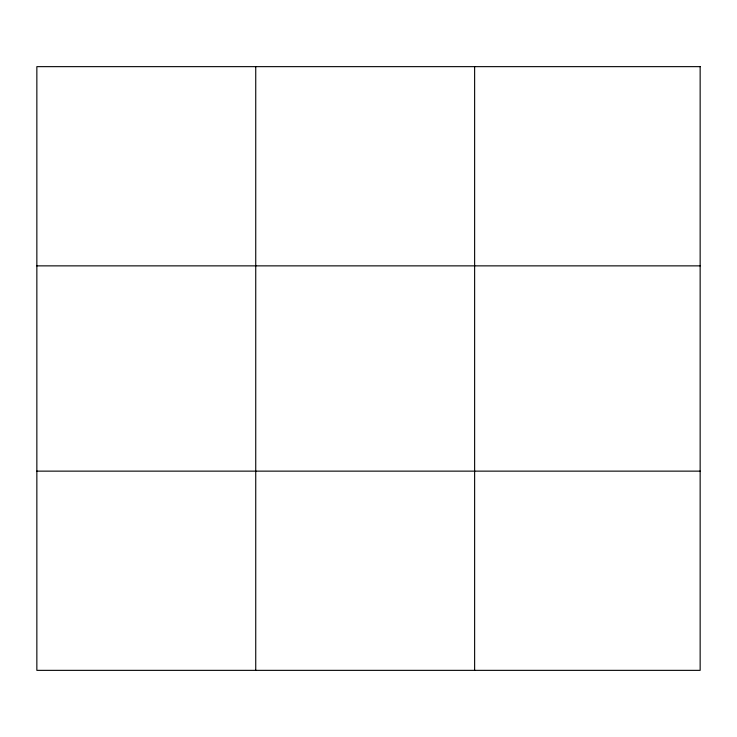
<?xml version="1.0" encoding="UTF-8"?>
<svg xmlns="http://www.w3.org/2000/svg" width="737" height="737" viewBox="0 0 737 737"><rect width="100%" height="100%" fill="white"/><g stroke="black" fill="none" stroke-linecap="round" stroke-linejoin="round"><path stroke-width="1.11" d="M255.739 66.643L255.739 670.357M474.628 66.643L474.628 670.357M36.85 265.864L700.15 265.864M36.85 471.136L700.15 471.136M700.15 66.643L700.15 670.357L36.85 670.357L36.85 66.643L700.15 66.643"/></g></svg>
